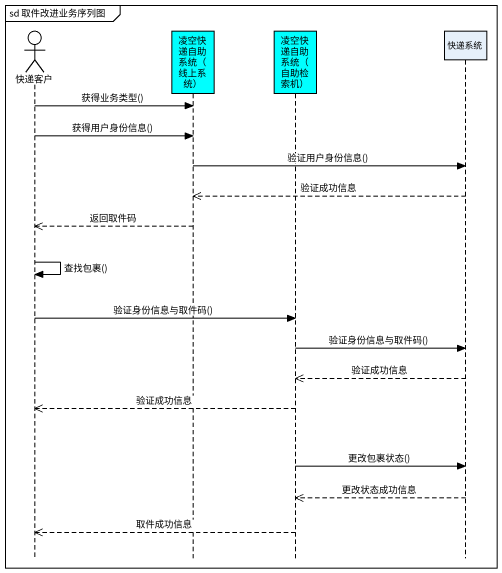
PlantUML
@startuml
mainframe sd 取件改进业务序列图
hide footbox
actor 快递客户
participant "凌空快递自助系统（线上系统）" as 凌空快递自助系统_线上系统 #00FFFF
participant "凌空快递自助系统（自助检索机）" as 凌空快递自助系统_自助检索机 #00FFFF
participant 快递系统

快递客户 -> 凌空快递自助系统_线上系统 : 获得业务类型()
快递客户 -> 凌空快递自助系统_线上系统 : 获得用户身份信息()
凌空快递自助系统_线上系统 -> 快递系统 : 验证用户身份信息()
快递系统 -->> 凌空快递自助系统_线上系统 : 验证成功信息
凌空快递自助系统_线上系统 -->> 快递客户 : 返回取件码
快递客户 -> 快递客户 : 查找包裹()
快递客户 -> 凌空快递自助系统_自助检索机 : 验证身份信息与取件码()
凌空快递自助系统_自助检索机 -> 快递系统 : 验证身份信息与取件码()
快递系统 -->> 凌空快递自助系统_自助检索机 : 验证成功信息
凌空快递自助系统_自助检索机 -->> 快递客户 : 验证成功信息
凌空快递自助系统_自助检索机 -> 快递系统 : 更改包裹状态()
快递系统 -->> 凌空快递自助系统_自助检索机 : 更改状态成功信息
凌空快递自助系统_自助检索机 -->> 快递客户 : 取件成功信息
@enduml
